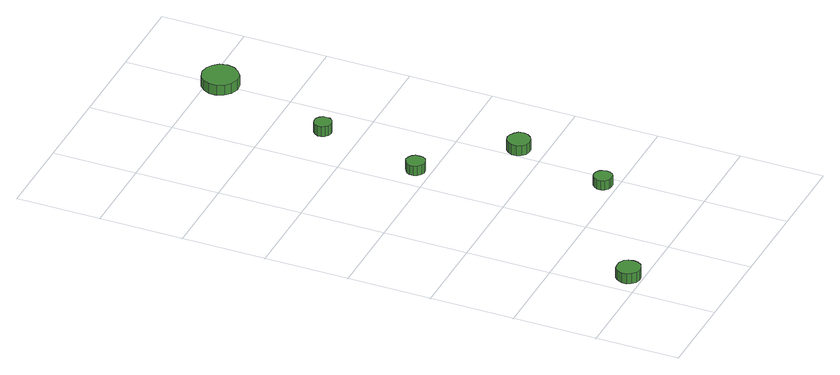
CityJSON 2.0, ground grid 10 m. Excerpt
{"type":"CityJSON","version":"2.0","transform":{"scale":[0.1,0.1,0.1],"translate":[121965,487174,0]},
"CityObjects":{
"tree1":{"type":"SolitaryVegetationObject","attributes":{"function":"something"},"geometry":[{"type":"MultiSurface","lod":"1","boundaries":[[[0,1,2,3,4,5,6,7,8,9,10,11,12,13,14]],[[15,16,17,18,19,20,21,22,23,24,25,26,27,28,29]],[[0,29,28,1]],[[1,28,27,2]],[[2,27,26,3]],[[3,26,25,4]],[[4,25,24,5]],[[5,24,23,6]],[[6,23,22,7]],[[7,22,21,8]],[[8,21,20,9]],[[9,20,19,10]],[[10,19,18,11]],[[11,18,17,12]],[[12,17,16,13]],[[13,16,15,14]],[[14,15,29,0]]]}]},
"tree2":{"type":"SolitaryVegetationObject","attributes":{"function":"something"},"geometry":[{"type":"MultiSurface","lod":"1","boundaries":[[[30,31,32,33,34,35,36,37,38,39,40,41,42,43,44]],[[45,46,47,48,49,50,51,52,53,54,55,56,57,58,59]],[[30,59,58,31]],[[31,58,57,32]],[[32,57,56,33]],[[33,56,55,34]],[[34,55,54,35]],[[35,54,53,36]],[[36,53,52,37]],[[37,52,51,38]],[[38,51,50,39]],[[39,50,49,40]],[[40,49,48,41]],[[41,48,47,42]],[[42,47,46,43]],[[43,46,45,44]],[[44,45,59,30]]]}]},
"tree3":{"type":"SolitaryVegetationObject","attributes":{"function":"something"},"geometry":[{"type":"MultiSurface","lod":"1","boundaries":[[[60,61,62,63,64,65,66,67,68,69,70,71,72,73,74]],[[75,76,77,78,79,80,81,82,83,84,85,86,87,88,89]],[[60,89,88,61]],[[61,88,87,62]],[[62,87,86,63]],[[63,86,85,64]],[[64,85,84,65]],[[65,84,83,66]],[[66,83,82,67]],[[67,82,81,68]],[[68,81,80,69]],[[69,80,79,70]],[[70,79,78,71]],[[71,78,77,72]],[[72,77,76,73]],[[73,76,75,74]],[[74,75,89,60]]]}]},
"tree4":{"type":"SolitaryVegetationObject","attributes":{"function":"something"},"geometry":[{"type":"MultiSurface","lod":"1","boundaries":[[[90,91,92,93,94,95,96,97,98,99,100,101,102,103,104]],[[105,106,107,108,109,110,111,112,113,114,115,116,117,118,119]],[[90,119,118,91]],[[91,118,117,92]],[[92,117,116,93]],[[93,116,115,94]],[[94,115,114,95]],[[95,114,113,96]],[[96,113,112,97]],[[97,112,111,98]],[[98,111,110,99]],[[99,110,109,100]],[[100,109,108,101]],[[101,108,107,102]],[[102,107,106,103]],[[103,106,105,104]],[[104,105,119,90]]]}]},
"tree5":{"type":"SolitaryVegetationObject","attributes":{"function":"something"},"geometry":[{"type":"MultiSurface","lod":"1","boundaries":[[[120,121,122,123,124,125,126,127,128,129,130,131,132,133,134]],[[135,136,137,138,139,140,141,142,143,144,145,146,147,148,149]],[[120,149,148,121]],[[121,148,147,122]],[[122,147,146,123]],[[123,146,145,124]],[[124,145,144,125]],[[125,144,143,126]],[[126,143,142,127]],[[127,142,141,128]],[[128,141,140,129]],[[129,140,139,130]],[[130,139,138,131]],[[131,138,137,132]],[[132,137,136,133]],[[133,136,135,134]],[[134,135,149,120]]]}]},
"tree6":{"type":"SolitaryVegetationObject","attributes":{"function":"something"},"geometry":[{"type":"MultiSurface","lod":"1","boundaries":[[[150,151,152,153,154,155,156,157,158,159,160,161,162,163,164]],[[165,166,167,168,169,170,171,172,173,174,175,176,177,178,179]],[[150,179,178,151]],[[151,178,177,152]],[[152,177,176,153]],[[153,176,175,154]],[[154,175,174,155]],[[155,174,173,156]],[[156,173,172,157]],[[157,172,171,158]],[[158,171,170,159]],[[159,170,169,160]],[[160,169,168,161]],[[161,168,167,162]],[[162,167,166,163]],[[163,166,165,164]],[[164,165,179,150]]]}]}
},
"vertices":[
[37,14,18],[36,20,18],[33,25,18],[27,28,18],[22,28,18],[16,27,18],[12,23,18],[9,17,18],[9,11,18],[12,6,18],[16,2,18],[22,0,18],[27,1,18],[33,4,18],[36,9,18],[36,9,5],[33,4,5],[27,1,5],[22,0,5],[16,2,5],[12,6,5],[9,11,5],[9,17,5],[12,23,5],[16,27,5],[22,28,5],[27,28,5],[33,25,5],[36,20,5],[37,14,5],
[189,113,19],[188,118,19],[186,121,19],[182,124,19],[177,124,19],[173,123,19],[170,120,19],[168,116,19],[168,111,19],[170,107,19],[173,104,19],[177,103,19],[182,103,19],[186,105,19],[188,109,19],[188,109,7],[186,105,7],[182,103,7],[177,103,7],[173,104,7],[170,107,7],[168,111,7],[168,116,7],[170,120,7],[173,123,7],[177,124,7],[182,124,7],[186,121,7],[188,118,7],[189,113,7],
[140,318,14],[140,323,14],[137,327,14],[133,329,14],[128,330,14],[124,328,14],[120,325,14],[118,321,14],[118,316,14],[120,312,14],[124,309,14],[128,307,14],[133,308,14],[137,310,14],[140,314,14],[140,314,2],[137,310,2],[133,308,2],[128,307,2],[124,309,2],[120,312,2],[118,316,2],[118,321,2],[120,325,2],[124,328,2],[128,330,2],[133,329,2],[137,327,2],[140,323,2],[140,318,2],
[229,231,14],[228,237,14],[224,241,14],[219,244,14],[214,245,14],[208,243,14],[204,239,14],[202,234,14],[202,228,14],[204,223,14],[208,219,14],[214,218,14],[219,218,14],[224,221,14],[228,226,14],[228,226,1],[224,221,1],[219,218,1],[214,218,1],[208,219,1],[204,223,1],[202,228,1],[202,234,1],[204,239,1],[208,243,1],[214,245,1],[219,244,1],[224,241,1],[228,237,1],[229,231,1],
[170,444,14],[170,448,14],[167,452,14],[163,454,14],[159,454,14],[155,453,14],[152,450,14],[150,446,14],[150,442,14],[152,438,14],[155,435,14],[159,434,14],[163,434,14],[167,436,14],[170,440,14],[170,440,1],[167,436,1],[163,434,1],[159,434,1],[155,435,1],[152,438,1],[150,442,1],[150,446,1],[152,450,1],[155,453,1],[159,454,1],[163,454,1],[167,452,1],[170,448,1],[170,444,1],
[213,582,21],[211,591,21],[205,598,21],[198,602,21],[189,603,21],[180,600,21],[174,594,21],[170,586,21],[170,577,21],[174,569,21],[180,563,21],[189,560,21],[198,561,21],[205,566,21],[211,573,21],[211,573,8],[205,566,8],[198,561,8],[189,560,8],[180,563,8],[174,569,8],[170,577,8],[170,586,8],[174,594,8],[180,600,8],[189,603,8],[198,602,8],[205,598,8],[211,591,8],[213,582,8]
]}
